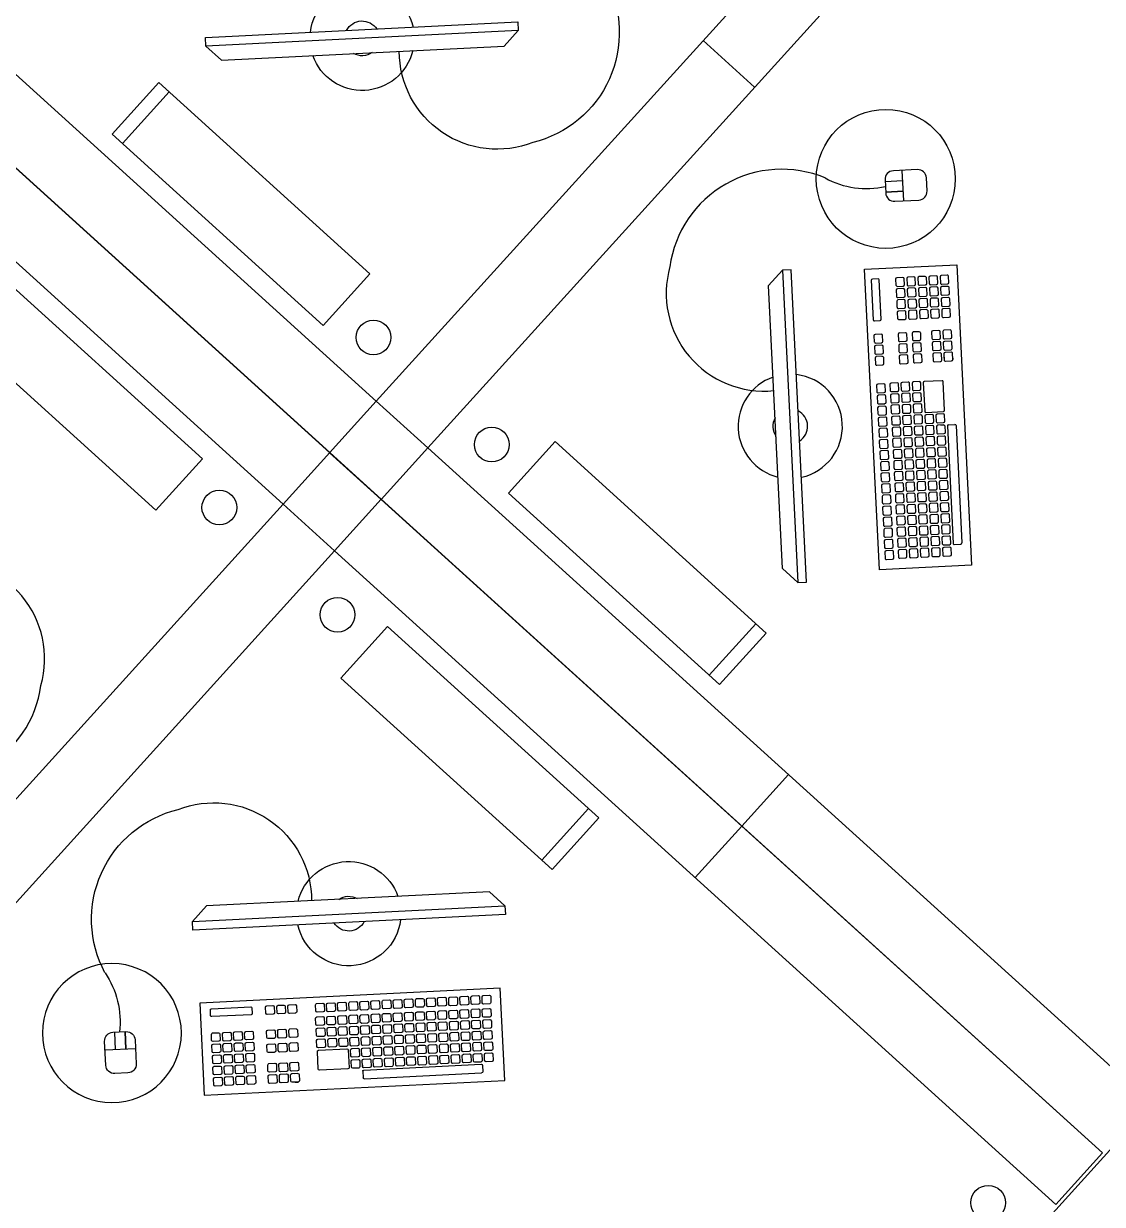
# Model space of a CAD drawing. Header units: millimetres. Extents: x 0 to 86.4, y -30.6 to 19.1.
# Drawn here: x 71.254 to 72.806, y -23.897 to -22.199 of the extents above; entities that cross this region are included whole.
import ezdxf

# ---------------------------------------------------------------- set-up
doc = ezdxf.new("R2010")
doc.units = ezdxf.units.MM
for name, color, linetype in [('AR-EQP', 1, 'Continuous'), ('AR-MOB', 2, 'Continuous'), ('ar-mobiliário 2012', 2, 'Continuous'), ('AR-PAR-ALV', 5, 'Continuous')]:
    doc.layers.add(name, color=color, linetype=linetype)

# ---------------------------------------------------------------- blocks, each defined once
blk = doc.blocks.new('frde3421')
at = {"color": 2}
for p, q in [((92.9396, 141.9622), (92.9396, 141.9433)), ((92.9866, 141.9747), (92.9521, 141.9747)), ((92.965, 141.9308), (92.965, 141.9747)), ((92.9991, 141.9433), (92.9991, 141.9622)), ((92.9396, 141.9599), (92.965, 141.9599)), ((92.9396, 141.9445), (92.965, 141.9445)), ((92.965, 141.9445), (92.9396, 141.9445)), ((92.9521, 141.9308), (92.9866, 141.9308)), ((92.7859, 141.8398), (92.7647, 141.8186)), ((92.9039, 141.4023), (92.9039, 141.8352)), ((92.9039, 141.8352), (93.0365, 141.8352)), ((93.0365, 141.8352), (93.0365, 141.4023)), ((92.7647, 141.411), (92.7647, 141.8186)), ((92.7859, 141.3898), (92.7647, 141.411)), ((93.0365, 141.4023), (92.9039, 141.4023))]:
    blk.add_line(p, q, dxfattribs=at)
at = {"color": 1}
for p, q in [((92.7984, 141.8398), (92.7859, 141.8398)), ((92.7859, 141.8398), (92.7859, 141.3898)), ((92.7984, 141.3898), (92.7984, 141.8398)), ((92.7859, 141.3898), (92.7984, 141.3898))]:
    blk.add_line(p, q, dxfattribs=at)
at = {"color": 252}
for p, q in [((92.9127, 141.8189), (92.9127, 141.7622)), ((92.9226, 141.8205), (92.9143, 141.8205)), ((92.9242, 141.7622), (92.9242, 141.8189)), ((92.9477, 141.8189), (92.9477, 141.8103)), ((92.9582, 141.8208), (92.9496, 141.8208)), ((92.9601, 141.8103), (92.9601, 141.8189)), ((92.9637, 141.8189), (92.9637, 141.8103)), ((92.9742, 141.8208), (92.9656, 141.8208)), ((92.9761, 141.8103), (92.9761, 141.8189)), ((92.9797, 141.8189), (92.9797, 141.8103)), ((92.9902, 141.8208), (92.9816, 141.8208)), ((92.9921, 141.8103), (92.9921, 141.8189)), ((92.9957, 141.8189), (92.9957, 141.8103)), ((93.0062, 141.8208), (92.9976, 141.8208)), ((93.0081, 141.8103), (93.0081, 141.8189)), ((93.0117, 141.8189), (93.0117, 141.8103)), ((93.0222, 141.8208), (93.0136, 141.8208)), ((93.0241, 141.8103), (93.0241, 141.8189)), ((92.9477, 141.8029), (92.9477, 141.7943)), ((92.9496, 141.8084), (92.9582, 141.8084)), ((92.9582, 141.8048), (92.9496, 141.8048)), ((92.9496, 141.7924), (92.9582, 141.7924)), ((92.9601, 141.7943), (92.9601, 141.8029)), ((92.9637, 141.8029), (92.9637, 141.7943)), ((92.9656, 141.8084), (92.9742, 141.8084)), ((92.9742, 141.8048), (92.9656, 141.8048)), ((92.9656, 141.7924), (92.9742, 141.7924)), ((92.9761, 141.7943), (92.9761, 141.8029)), ((92.9797, 141.8029), (92.9797, 141.7943)), ((92.9816, 141.8084), (92.9902, 141.8084)), ((92.9902, 141.8048), (92.9816, 141.8048)), ((92.9816, 141.7924), (92.9902, 141.7924)), ((92.9921, 141.7943), (92.9921, 141.8029)), ((92.9957, 141.8029), (92.9957, 141.7943)), ((92.9976, 141.8084), (93.0062, 141.8084)), ((93.0062, 141.8048), (92.9976, 141.8048)), ((92.9976, 141.7924), (93.0062, 141.7924)), ((93.0081, 141.7943), (93.0081, 141.8029)), ((93.0117, 141.8029), (93.0117, 141.7943)), ((93.0136, 141.8084), (93.0222, 141.8084)), ((93.0222, 141.8048), (93.0136, 141.8048)), ((93.0136, 141.7924), (93.0222, 141.7924)), ((93.0241, 141.7943), (93.0241, 141.8029)), ((92.9477, 141.7869), (92.9477, 141.7783)), ((92.9582, 141.7888), (92.9496, 141.7888)), ((92.9496, 141.7764), (92.9582, 141.7764)), ((92.9601, 141.7783), (92.9601, 141.7869)), ((92.9637, 141.7869), (92.9637, 141.7783)), ((92.9742, 141.7888), (92.9656, 141.7888)), ((92.9656, 141.7764), (92.9742, 141.7764)), ((92.9761, 141.7783), (92.9761, 141.7869)), ((92.9797, 141.7869), (92.9797, 141.7783)), ((92.9902, 141.7888), (92.9816, 141.7888)), ((92.9816, 141.7764), (92.9902, 141.7764)), ((92.9921, 141.7783), (92.9921, 141.7869)), ((92.9957, 141.7869), (92.9957, 141.7783)), ((93.0062, 141.7888), (92.9976, 141.7888)), ((92.9976, 141.7764), (93.0062, 141.7764)), ((93.0081, 141.7783), (93.0081, 141.7869)), ((93.0117, 141.7869), (93.0117, 141.7783)), ((93.0222, 141.7888), (93.0136, 141.7888)), ((93.0136, 141.7764), (93.0222, 141.7764)), ((93.0241, 141.7783), (93.0241, 141.7869)), ((92.9143, 141.7606), (92.9226, 141.7606)), ((92.9477, 141.7709), (92.9477, 141.7623)), ((92.9582, 141.7728), (92.9496, 141.7728)), ((92.9496, 141.7604), (92.9582, 141.7604)), ((92.9601, 141.7623), (92.9601, 141.7709)), ((92.9637, 141.7709), (92.9637, 141.7623)), ((92.9742, 141.7728), (92.9656, 141.7728)), ((92.9656, 141.7604), (92.9742, 141.7604)), ((92.9761, 141.7623), (92.9761, 141.7709)), ((92.9797, 141.7709), (92.9797, 141.7623)), ((92.9902, 141.7728), (92.9816, 141.7728)), ((92.9816, 141.7604), (92.9902, 141.7604)), ((92.9921, 141.7623), (92.9921, 141.7709)), ((92.9957, 141.7709), (92.9957, 141.7623)), ((93.0062, 141.7728), (92.9976, 141.7728)), ((92.9976, 141.7604), (93.0062, 141.7604)), ((93.0081, 141.7623), (93.0081, 141.7709)), ((93.0117, 141.7709), (93.0117, 141.7623)), ((93.0222, 141.7728), (93.0136, 141.7728)), ((93.0136, 141.7604), (93.0222, 141.7604)), ((93.0241, 141.7623), (93.0241, 141.7709)), ((92.978, 141.7417), (92.9694, 141.7417)), ((93.0063, 141.742), (92.9976, 141.742)), ((93.0223, 141.742), (93.0136, 141.742)), ((92.9126, 141.739), (92.9126, 141.7304)), ((92.9231, 141.7409), (92.9145, 141.7409)), ((92.9145, 141.7285), (92.9231, 141.7285)), ((92.9231, 141.7249), (92.9145, 141.7249)), ((92.925, 141.7304), (92.925, 141.739)), ((92.9474, 141.7394), (92.9474, 141.7307)), ((92.9579, 141.7412), (92.9493, 141.7412)), ((92.9493, 141.7288), (92.9579, 141.7288)), ((92.9579, 141.7252), (92.9493, 141.7252)), ((92.9598, 141.7307), (92.9598, 141.7394)), ((92.9675, 141.7398), (92.9675, 141.7311)), ((92.9694, 141.7292), (92.978, 141.7292)), ((92.978, 141.7257), (92.9694, 141.7257)), ((92.9799, 141.7311), (92.9799, 141.7398)), ((92.9957, 141.7401), (92.9957, 141.7314)), ((92.9976, 141.7295), (93.0063, 141.7295)), ((93.0063, 141.726), (92.9976, 141.726)), ((93.0082, 141.7314), (93.0082, 141.7401)), ((93.0117, 141.7401), (93.0117, 141.7314)), ((93.0136, 141.7295), (93.0223, 141.7295)), ((93.0223, 141.726), (93.0136, 141.726)), ((93.0242, 141.7314), (93.0242, 141.7401)), ((92.9126, 141.723), (92.9126, 141.7144)), ((92.9145, 141.7125), (92.9231, 141.7125)), ((92.9231, 141.7089), (92.9145, 141.7089)), ((92.925, 141.7144), (92.925, 141.723)), ((92.9474, 141.7234), (92.9474, 141.7147)), ((92.9493, 141.7128), (92.9579, 141.7128)), ((92.9579, 141.7092), (92.9493, 141.7092)), ((92.9598, 141.7147), (92.9598, 141.7234)), ((92.9675, 141.7238), (92.9675, 141.7151)), ((92.9675, 141.7078), (92.9675, 141.6991)), ((92.9694, 141.7132), (92.978, 141.7132)), ((92.978, 141.7097), (92.9694, 141.7097)), ((92.9799, 141.7151), (92.9799, 141.7238)), ((92.9799, 141.6991), (92.9799, 141.7078)), ((92.9957, 141.7241), (92.9957, 141.7154)), ((92.9957, 141.7081), (92.9957, 141.6994)), ((92.9976, 141.7135), (93.0063, 141.7135)), ((93.0063, 141.71), (92.9976, 141.71)), ((93.0082, 141.7154), (93.0082, 141.7241)), ((93.0082, 141.6994), (93.0082, 141.7081)), ((93.0117, 141.7241), (93.0117, 141.7154)), ((93.0117, 141.7081), (93.0117, 141.6994)), ((93.0136, 141.7135), (93.0223, 141.7135)), ((93.0223, 141.71), (93.0136, 141.71)), ((93.0242, 141.7154), (93.0242, 141.7241)), ((93.0242, 141.6994), (93.0242, 141.7081)), ((92.9126, 141.707), (92.9126, 141.6984)), ((92.9145, 141.6965), (92.9231, 141.6965)), ((92.925, 141.6984), (92.925, 141.707)), ((92.9474, 141.7074), (92.9474, 141.6987)), ((92.9493, 141.6968), (92.9579, 141.6968)), ((92.9598, 141.6987), (92.9598, 141.7074)), ((92.9694, 141.6972), (92.978, 141.6972)), ((92.9976, 141.6975), (93.0063, 141.6975)), ((93.0117, 141.7037), (93.0117, 141.6994)), ((93.0136, 141.6975), (93.0223, 141.6975)), ((93.0242, 141.7037), (93.0242, 141.6994)), ((92.9128, 141.6673), (92.9128, 141.6586)), ((92.9234, 141.6692), (92.9147, 141.6692)), ((92.9147, 141.6567), (92.9234, 141.6567)), ((92.9253, 141.6586), (92.9253, 141.6673)), ((92.932, 141.668), (92.932, 141.6594)), ((92.9425, 141.6699), (92.9339, 141.6699)), ((92.9339, 141.6575), (92.9425, 141.6575)), ((92.9444, 141.6594), (92.9444, 141.668)), ((92.948, 141.668), (92.948, 141.6594)), ((92.9585, 141.6699), (92.9499, 141.6699)), ((92.9499, 141.6575), (92.9585, 141.6575)), ((92.9604, 141.6594), (92.9604, 141.668)), ((92.964, 141.668), (92.964, 141.6594)), ((92.9745, 141.6699), (92.9659, 141.6699)), ((92.9659, 141.6575), (92.9745, 141.6575)), ((92.9764, 141.6594), (92.9764, 141.668)), ((92.9801, 141.6681), (92.9801, 141.6269)), ((93.0072, 141.6697), (92.9817, 141.6697)), ((93.0088, 141.6269), (93.0088, 141.6681)), ((92.9128, 141.6513), (92.9128, 141.6426)), ((92.9234, 141.6532), (92.9147, 141.6532)), ((92.9147, 141.6407), (92.9234, 141.6407)), ((92.9253, 141.6426), (92.9253, 141.6513)), ((92.932, 141.652), (92.932, 141.6434)), ((92.9425, 141.6539), (92.9339, 141.6539)), ((92.9339, 141.6415), (92.9425, 141.6415)), ((92.9444, 141.6434), (92.9444, 141.652)), ((92.948, 141.652), (92.948, 141.6434)), ((92.9585, 141.6539), (92.9499, 141.6539)), ((92.9499, 141.6415), (92.9585, 141.6415)), ((92.9604, 141.6434), (92.9604, 141.652)), ((92.964, 141.652), (92.964, 141.6434)), ((92.9745, 141.6539), (92.9659, 141.6539)), ((92.9659, 141.6415), (92.9745, 141.6415)), ((92.9764, 141.6434), (92.9764, 141.652)), ((92.9128, 141.6353), (92.9128, 141.6266)), ((92.9234, 141.6372), (92.9147, 141.6372)), ((92.9147, 141.6247), (92.9234, 141.6247)), ((92.9253, 141.6266), (92.9253, 141.6353)), ((92.932, 141.636), (92.932, 141.6274)), ((92.9425, 141.6379), (92.9339, 141.6379)), ((92.9339, 141.6255), (92.9425, 141.6255)), ((92.9444, 141.6274), (92.9444, 141.636)), ((92.948, 141.636), (92.948, 141.6274)), ((92.9585, 141.6379), (92.9499, 141.6379)), ((92.9499, 141.6255), (92.9585, 141.6255)), ((92.9604, 141.6274), (92.9604, 141.636)), ((92.964, 141.636), (92.964, 141.6274)), ((92.9745, 141.6379), (92.9659, 141.6379)), ((92.9659, 141.6255), (92.9745, 141.6255)), ((92.9764, 141.6274), (92.9764, 141.636)), ((92.9817, 141.6253), (93.0072, 141.6253)), ((92.9128, 141.6193), (92.9128, 141.6106)), ((92.9234, 141.6212), (92.9147, 141.6212)), ((92.9147, 141.6087), (92.9234, 141.6087)), ((92.9253, 141.6106), (92.9253, 141.6193)), ((92.932, 141.62), (92.932, 141.6114)), ((92.9425, 141.6219), (92.9339, 141.6219)), ((92.9339, 141.6095), (92.9425, 141.6095)), ((92.9425, 141.6059), (92.9339, 141.6059)), ((92.9444, 141.6114), (92.9444, 141.62)), ((92.948, 141.62), (92.948, 141.6114)), ((92.9585, 141.6219), (92.9499, 141.6219)), ((92.9499, 141.6095), (92.9585, 141.6095)), ((92.9585, 141.6059), (92.9499, 141.6059)), ((92.9604, 141.6114), (92.9604, 141.62)), ((92.964, 141.62), (92.964, 141.6114)), ((92.9745, 141.6219), (92.9659, 141.6219)), ((92.9659, 141.6095), (92.9745, 141.6095)), ((92.9745, 141.6059), (92.9659, 141.6059)), ((92.9764, 141.6114), (92.9764, 141.62)), ((92.98, 141.62), (92.98, 141.6114)), ((92.9905, 141.6219), (92.9819, 141.6219)), ((92.9819, 141.6095), (92.9905, 141.6095)), ((92.9905, 141.6059), (92.9819, 141.6059)), ((92.9924, 141.6114), (92.9924, 141.62)), ((92.996, 141.62), (92.996, 141.6114)), ((93.0065, 141.6219), (92.9979, 141.6219)), ((92.9979, 141.6095), (93.0065, 141.6095)), ((93.0065, 141.6059), (92.9979, 141.6059)), ((93.0022, 141.6059), (93.0065, 141.6059)), ((93.0084, 141.6114), (93.0084, 141.62)), ((93.0133, 141.6059), (93.0226, 141.6059)), ((92.9128, 141.6033), (92.9128, 141.5946)), ((92.9234, 141.6052), (92.9147, 141.6052)), ((92.9147, 141.5927), (92.9234, 141.5927)), ((92.9234, 141.5892), (92.9147, 141.5892)), ((92.9253, 141.5946), (92.9253, 141.6033)), ((92.932, 141.604), (92.932, 141.5954)), ((92.9339, 141.5935), (92.9425, 141.5935)), ((92.9425, 141.5899), (92.9339, 141.5899)), ((92.9444, 141.5954), (92.9444, 141.604)), ((92.948, 141.604), (92.948, 141.5954)), ((92.9499, 141.5935), (92.9585, 141.5935)), ((92.9585, 141.5899), (92.9499, 141.5899)), ((92.9604, 141.5954), (92.9604, 141.604)), ((92.964, 141.604), (92.964, 141.5954)), ((92.9659, 141.5935), (92.9745, 141.5935)), ((92.9745, 141.5899), (92.9659, 141.5899)), ((92.9764, 141.5954), (92.9764, 141.604)), ((92.98, 141.604), (92.98, 141.5954)), ((92.9819, 141.5935), (92.9905, 141.5935)), ((92.9905, 141.5899), (92.9819, 141.5899)), ((92.9924, 141.5954), (92.9924, 141.604)), ((92.996, 141.604), (92.996, 141.5954)), ((92.9979, 141.5935), (93.0065, 141.5935)), ((93.0065, 141.5899), (92.9979, 141.5899)), ((93.0084, 141.5954), (93.0084, 141.604)), ((93.0117, 141.6043), (93.0117, 141.4351)), ((93.0242, 141.6043), (93.0242, 141.4351)), ((92.9128, 141.5873), (92.9128, 141.5786)), ((92.9147, 141.5767), (92.9234, 141.5767)), ((92.9234, 141.5732), (92.9147, 141.5732)), ((92.9253, 141.5786), (92.9253, 141.5873)), ((92.932, 141.588), (92.932, 141.5794)), ((92.932, 141.572), (92.932, 141.5634)), ((92.9339, 141.5775), (92.9425, 141.5775)), ((92.9425, 141.5739), (92.9339, 141.5739)), ((92.9444, 141.5794), (92.9444, 141.588)), ((92.9444, 141.5634), (92.9444, 141.572)), ((92.948, 141.588), (92.948, 141.5794)), ((92.948, 141.572), (92.948, 141.5634)), ((92.9499, 141.5775), (92.9585, 141.5775)), ((92.9585, 141.5739), (92.9499, 141.5739)), ((92.9604, 141.5794), (92.9604, 141.588)), ((92.9604, 141.5634), (92.9604, 141.572)), ((92.964, 141.588), (92.964, 141.5794)), ((92.964, 141.572), (92.964, 141.5634)), ((92.9659, 141.5775), (92.9745, 141.5775)), ((92.9745, 141.5739), (92.9659, 141.5739)), ((92.9764, 141.5794), (92.9764, 141.588)), ((92.9764, 141.5634), (92.9764, 141.572)), ((92.98, 141.588), (92.98, 141.5794)), ((92.98, 141.572), (92.98, 141.5634)), ((92.9819, 141.5775), (92.9905, 141.5775)), ((92.9905, 141.5739), (92.9819, 141.5739)), ((92.9924, 141.5794), (92.9924, 141.588)), ((92.9924, 141.5634), (92.9924, 141.572)), ((92.996, 141.588), (92.996, 141.5794)), ((92.996, 141.572), (92.996, 141.5634)), ((92.9979, 141.5775), (93.0065, 141.5775)), ((93.0065, 141.5739), (92.9979, 141.5739)), ((93.0084, 141.5794), (93.0084, 141.588)), ((93.0084, 141.5634), (93.0084, 141.572)), ((92.9128, 141.5713), (92.9128, 141.5626)), ((92.9128, 141.5553), (92.9128, 141.5466)), ((92.9147, 141.5607), (92.9234, 141.5607)), ((92.9234, 141.5572), (92.9147, 141.5572)), ((92.9253, 141.5626), (92.9253, 141.5713)), ((92.9253, 141.5466), (92.9253, 141.5553)), ((92.932, 141.556), (92.932, 141.5474)), ((92.9339, 141.5615), (92.9425, 141.5615)), ((92.9425, 141.5579), (92.9339, 141.5579)), ((92.9444, 141.5474), (92.9444, 141.556)), ((92.948, 141.556), (92.948, 141.5474)), ((92.9499, 141.5615), (92.9585, 141.5615)), ((92.9585, 141.5579), (92.9499, 141.5579)), ((92.9604, 141.5474), (92.9604, 141.556)), ((92.964, 141.556), (92.964, 141.5474)), ((92.9659, 141.5615), (92.9745, 141.5615)), ((92.9745, 141.5579), (92.9659, 141.5579)), ((92.9764, 141.5474), (92.9764, 141.556)), ((92.98, 141.556), (92.98, 141.5474)), ((92.9819, 141.5615), (92.9905, 141.5615)), ((92.9905, 141.5579), (92.9819, 141.5579)), ((92.9924, 141.5474), (92.9924, 141.556)), ((92.996, 141.556), (92.996, 141.5474)), ((92.9979, 141.5615), (93.0065, 141.5615)), ((93.0065, 141.5579), (92.9979, 141.5579)), ((93.0084, 141.5474), (93.0084, 141.556)), ((92.9128, 141.5393), (92.9128, 141.5306)), ((92.9147, 141.5447), (92.9234, 141.5447)), ((92.9234, 141.5412), (92.9147, 141.5412)), ((92.9253, 141.5306), (92.9253, 141.5393)), ((92.932, 141.54), (92.932, 141.5314)), ((92.9339, 141.5455), (92.9425, 141.5455)), ((92.9425, 141.5419), (92.9339, 141.5419)), ((92.9444, 141.5314), (92.9444, 141.54)), ((92.948, 141.54), (92.948, 141.5314)), ((92.9499, 141.5455), (92.9585, 141.5455)), ((92.9585, 141.5419), (92.9499, 141.5419)), ((92.9604, 141.5314), (92.9604, 141.54)), ((92.964, 141.54), (92.964, 141.5314)), ((92.9659, 141.5455), (92.9745, 141.5455)), ((92.9745, 141.5419), (92.9659, 141.5419)), ((92.9764, 141.5314), (92.9764, 141.54)), ((92.98, 141.54), (92.98, 141.5314)), ((92.9819, 141.5455), (92.9905, 141.5455)), ((92.9905, 141.5419), (92.9819, 141.5419)), ((92.9924, 141.5314), (92.9924, 141.54)), ((92.996, 141.54), (92.996, 141.5314)), ((92.9979, 141.5455), (93.0065, 141.5455)), ((93.0065, 141.5419), (92.9979, 141.5419)), ((93.0084, 141.5314), (93.0084, 141.54)), ((92.9128, 141.5233), (92.9128, 141.5146)), ((92.9147, 141.5287), (92.9234, 141.5287)), ((92.9234, 141.5252), (92.9147, 141.5252)), ((92.9253, 141.5146), (92.9253, 141.5233)), ((92.932, 141.524), (92.932, 141.5154)), ((92.9339, 141.5295), (92.9425, 141.5295)), ((92.9425, 141.5259), (92.9339, 141.5259)), ((92.9444, 141.5154), (92.9444, 141.524)), ((92.948, 141.524), (92.948, 141.5154)), ((92.9499, 141.5295), (92.9585, 141.5295)), ((92.9585, 141.5259), (92.9499, 141.5259)), ((92.9604, 141.5154), (92.9604, 141.524)), ((92.964, 141.524), (92.964, 141.5154)), ((92.9659, 141.5295), (92.9745, 141.5295)), ((92.9745, 141.5259), (92.9659, 141.5259)), ((92.9764, 141.5154), (92.9764, 141.524)), ((92.98, 141.524), (92.98, 141.5154)), ((92.9819, 141.5295), (92.9905, 141.5295)), ((92.9905, 141.5259), (92.9819, 141.5259)), ((92.9924, 141.5154), (92.9924, 141.524)), ((92.996, 141.524), (92.996, 141.5154)), ((92.9979, 141.5295), (93.0065, 141.5295)), ((93.0065, 141.5259), (92.9979, 141.5259)), ((93.0084, 141.5154), (93.0084, 141.524)), ((92.9128, 141.5073), (92.9128, 141.4986)), ((92.9147, 141.5127), (92.9234, 141.5127)), ((92.9234, 141.5092), (92.9147, 141.5092)), ((92.9253, 141.4986), (92.9253, 141.5073)), ((92.932, 141.508), (92.932, 141.4994)), ((92.9339, 141.5135), (92.9425, 141.5135)), ((92.9425, 141.5099), (92.9339, 141.5099)), ((92.9444, 141.4994), (92.9444, 141.508)), ((92.948, 141.508), (92.948, 141.4994)), ((92.9499, 141.5135), (92.9585, 141.5135)), ((92.9585, 141.5099), (92.9499, 141.5099)), ((92.9604, 141.4994), (92.9604, 141.508)), ((92.964, 141.508), (92.964, 141.4994)), ((92.9659, 141.5135), (92.9745, 141.5135)), ((92.9745, 141.5099), (92.9659, 141.5099)), ((92.9764, 141.4994), (92.9764, 141.508)), ((92.98, 141.508), (92.98, 141.4994)), ((92.9819, 141.5135), (92.9905, 141.5135)), ((92.9905, 141.5099), (92.9819, 141.5099)), ((92.9924, 141.4994), (92.9924, 141.508)), ((92.996, 141.508), (92.996, 141.4994)), ((92.9979, 141.5135), (93.0065, 141.5135)), ((93.0065, 141.5099), (92.9979, 141.5099)), ((93.0084, 141.4994), (93.0084, 141.508)), ((92.9128, 141.4913), (92.9128, 141.4826)), ((92.9147, 141.4967), (92.9234, 141.4967)), ((92.9234, 141.4932), (92.9147, 141.4932)), ((92.9253, 141.4826), (92.9253, 141.4913)), ((92.932, 141.492), (92.932, 141.4834)), ((92.9339, 141.4975), (92.9425, 141.4975)), ((92.9425, 141.4939), (92.9339, 141.4939)), ((92.9444, 141.4834), (92.9444, 141.492)), ((92.948, 141.492), (92.948, 141.4834)), ((92.9499, 141.4975), (92.9585, 141.4975)), ((92.9585, 141.4939), (92.9499, 141.4939)), ((92.9604, 141.4834), (92.9604, 141.492)), ((92.964, 141.492), (92.964, 141.4834)), ((92.9659, 141.4975), (92.9745, 141.4975)), ((92.9745, 141.4939), (92.9659, 141.4939)), ((92.9764, 141.4834), (92.9764, 141.492)), ((92.98, 141.492), (92.98, 141.4834)), ((92.9819, 141.4975), (92.9905, 141.4975)), ((92.9905, 141.4939), (92.9819, 141.4939)), ((92.9924, 141.4834), (92.9924, 141.492)), ((92.996, 141.492), (92.996, 141.4834)), ((92.9979, 141.4975), (93.0065, 141.4975)), ((93.0065, 141.4939), (92.9979, 141.4939)), ((93.0084, 141.4834), (93.0084, 141.492)), ((92.9128, 141.4753), (92.9128, 141.4666)), ((92.9147, 141.4807), (92.9234, 141.4807)), ((92.9234, 141.4772), (92.9147, 141.4772)), ((92.9253, 141.4666), (92.9253, 141.4753)), ((92.932, 141.476), (92.932, 141.4674)), ((92.9339, 141.4815), (92.9425, 141.4815)), ((92.9425, 141.4779), (92.9339, 141.4779)), ((92.9444, 141.4674), (92.9444, 141.476)), ((92.948, 141.476), (92.948, 141.4674)), ((92.9499, 141.4815), (92.9585, 141.4815)), ((92.9585, 141.4779), (92.9499, 141.4779)), ((92.9604, 141.4674), (92.9604, 141.476)), ((92.964, 141.476), (92.964, 141.4674)), ((92.9659, 141.4815), (92.9745, 141.4815)), ((92.9745, 141.4779), (92.9659, 141.4779)), ((92.9764, 141.4674), (92.9764, 141.476)), ((92.98, 141.476), (92.98, 141.4674)), ((92.9819, 141.4815), (92.9905, 141.4815)), ((92.9905, 141.4779), (92.9819, 141.4779)), ((92.9924, 141.4674), (92.9924, 141.476)), ((92.996, 141.476), (92.996, 141.4674)), ((92.9979, 141.4815), (93.0065, 141.4815)), ((93.0065, 141.4779), (92.9979, 141.4779)), ((93.0084, 141.4674), (93.0084, 141.476)), ((92.9128, 141.4593), (92.9128, 141.4506)), ((92.9147, 141.4647), (92.9234, 141.4647)), ((92.9234, 141.4612), (92.9147, 141.4612)), ((92.9253, 141.4506), (92.9253, 141.4593)), ((92.932, 141.46), (92.932, 141.4514)), ((92.9339, 141.4655), (92.9425, 141.4655)), ((92.9425, 141.4619), (92.9339, 141.4619)), ((92.9444, 141.4514), (92.9444, 141.46)), ((92.948, 141.46), (92.948, 141.4514)), ((92.9499, 141.4655), (92.9585, 141.4655)), ((92.9585, 141.4619), (92.9499, 141.4619)), ((92.9604, 141.4514), (92.9604, 141.46)), ((92.964, 141.46), (92.964, 141.4514)), ((92.9659, 141.4655), (92.9745, 141.4655)), ((92.9745, 141.4619), (92.9659, 141.4619)), ((92.9764, 141.4514), (92.9764, 141.46)), ((92.98, 141.46), (92.98, 141.4514)), ((92.9819, 141.4655), (92.9905, 141.4655)), ((92.9905, 141.4619), (92.9819, 141.4619)), ((92.9924, 141.4514), (92.9924, 141.46)), ((92.996, 141.46), (92.996, 141.4514)), ((92.9979, 141.4655), (93.0065, 141.4655)), ((93.0065, 141.4619), (92.9979, 141.4619)), ((93.0084, 141.4514), (93.0084, 141.46)), ((92.9128, 141.4433), (92.9128, 141.4346)), ((92.9147, 141.4487), (92.9234, 141.4487)), ((92.9234, 141.4452), (92.9147, 141.4452)), ((92.9253, 141.4346), (92.9253, 141.4433)), ((92.932, 141.444), (92.932, 141.4354)), ((92.9339, 141.4495), (92.9425, 141.4495)), ((92.9425, 141.4459), (92.9339, 141.4459)), ((92.9444, 141.4354), (92.9444, 141.444)), ((92.948, 141.444), (92.948, 141.4354)), ((92.9499, 141.4495), (92.9585, 141.4495)), ((92.9585, 141.4459), (92.9499, 141.4459)), ((92.9604, 141.4354), (92.9604, 141.444)), ((92.964, 141.444), (92.964, 141.4354)), ((92.9659, 141.4495), (92.9745, 141.4495)), ((92.9745, 141.4459), (92.9659, 141.4459)), ((92.9764, 141.4354), (92.9764, 141.444)), ((92.98, 141.444), (92.98, 141.4354)), ((92.9819, 141.4495), (92.9905, 141.4495)), ((92.9905, 141.4459), (92.9819, 141.4459)), ((92.9924, 141.4354), (92.9924, 141.444)), ((92.996, 141.444), (92.996, 141.4354)), ((92.9979, 141.4495), (93.0065, 141.4495)), ((93.0065, 141.4459), (92.9979, 141.4459)), ((93.0084, 141.4354), (93.0084, 141.444)), ((92.9128, 141.4273), (92.9128, 141.4186)), ((92.9147, 141.4327), (92.9234, 141.4327)), ((92.9234, 141.4292), (92.9147, 141.4292)), ((92.9253, 141.4186), (92.9253, 141.4273)), ((92.932, 141.428), (92.932, 141.4194)), ((92.9339, 141.4335), (92.9425, 141.4335)), ((92.9425, 141.4299), (92.9339, 141.4299)), ((92.9444, 141.4194), (92.9444, 141.428)), ((92.948, 141.428), (92.948, 141.4194)), ((92.9499, 141.4335), (92.9585, 141.4335)), ((92.9585, 141.4299), (92.9499, 141.4299)), ((92.9604, 141.4194), (92.9604, 141.428)), ((92.964, 141.428), (92.964, 141.4194)), ((92.9659, 141.4335), (92.9745, 141.4335)), ((92.9745, 141.4299), (92.9659, 141.4299)), ((92.9764, 141.4194), (92.9764, 141.428)), ((92.98, 141.428), (92.98, 141.4194)), ((92.9819, 141.4335), (92.9905, 141.4335)), ((92.9905, 141.4299), (92.9819, 141.4299)), ((92.9924, 141.4194), (92.9924, 141.428)), ((92.996, 141.428), (92.996, 141.4194)), ((92.9979, 141.4335), (93.0065, 141.4335)), ((93.0065, 141.4299), (92.9979, 141.4299)), ((93.0022, 141.4335), (93.0065, 141.4335)), ((93.0084, 141.4194), (93.0084, 141.428)), ((93.0133, 141.4335), (93.0226, 141.4335)), ((92.9147, 141.4167), (92.9234, 141.4167)), ((92.9339, 141.4175), (92.9425, 141.4175)), ((92.9499, 141.4175), (92.9585, 141.4175)), ((92.9659, 141.4175), (92.9745, 141.4175)), ((92.9819, 141.4175), (92.9905, 141.4175)), ((92.9979, 141.4175), (93.0065, 141.4175))]:
    blk.add_line(p, q, dxfattribs=at)
at = {"color": 1}
blk.add_circle((92.9407, 141.9636), 0.1, dxfattribs=at)
at = {"color": 2}
for centre, radius, start, end in [((92.7839, 141.8225), 0.1625, 64.57, 169.2723), ((92.9183, 142.0742), 0.1233, 238.3701, 279.9545), ((92.9521, 141.9622), 0.0125, 90, 180), ((92.9866, 141.9622), 0.0125, 0, 90), ((92.9521, 141.9433), 0.0125, 180, 270), ((92.9866, 141.9433), 0.0125, 270, 0), ((92.7577, 141.8079), 0.1408, 161.4247, 272.8411)]:
    blk.add_arc(centre, radius, start, end, dxfattribs=at)
at = {"color": 252}
for centre, radius, start, end in [((92.9143, 141.8189), 0.0016, 90, 180), ((92.9226, 141.8189), 0.0016, 0, 90), ((92.9496, 141.8189), 0.00189, 90, 180), ((92.9496, 141.8103), 0.00189, 180, 270), ((92.9582, 141.8189), 0.00189, 0, 90), ((92.9582, 141.8103), 0.00189, 270, 0), ((92.9656, 141.8189), 0.00189, 90, 180), ((92.9656, 141.8103), 0.00189, 180, 270), ((92.9742, 141.8189), 0.00189, 0, 90), ((92.9742, 141.8103), 0.00189, 270, 360), ((92.9816, 141.8189), 0.00189, 90, 180), ((92.9816, 141.8103), 0.00189, 180, 270), ((92.9902, 141.8189), 0.00189, 0, 90), ((92.9902, 141.8103), 0.00189, 270, 360), ((92.9976, 141.8189), 0.00189, 90, 180), ((92.9976, 141.8103), 0.00189, 180, 270), ((93.0062, 141.8189), 0.00189, 0, 90), ((93.0062, 141.8103), 0.00189, 270, 0), ((93.0136, 141.8189), 0.00189, 90, 180), ((93.0136, 141.8103), 0.00189, 180, 270), ((93.0222, 141.8189), 0.00189, 360, 90), ((93.0222, 141.8103), 0.00189, 270, 0), ((92.9496, 141.8029), 0.00189, 90, 180), ((92.9496, 141.7943), 0.00189, 180, 270), ((92.9582, 141.8029), 0.00189, 0, 90), ((92.9582, 141.7943), 0.00189, 270, 0), ((92.9656, 141.8029), 0.00189, 90, 180), ((92.9656, 141.7943), 0.00189, 180, 270), ((92.9742, 141.8029), 0.00189, 0, 90), ((92.9742, 141.7943), 0.00189, 270, 0), ((92.9816, 141.8029), 0.00189, 90, 180), ((92.9816, 141.7943), 0.00189, 180, 270), ((92.9902, 141.8029), 0.00189, 0, 90), ((92.9902, 141.7943), 0.00189, 270, 0), ((92.9976, 141.8029), 0.00189, 90, 180), ((92.9976, 141.7943), 0.00189, 180, 270), ((93.0062, 141.8029), 0.00189, 0, 90), ((93.0062, 141.7943), 0.00189, 270, 0), ((93.0136, 141.8029), 0.00189, 90, 180), ((93.0136, 141.7943), 0.00189, 180, 270), ((93.0222, 141.8029), 0.00189, 360, 90), ((93.0222, 141.7943), 0.00189, 270, 0), ((92.9496, 141.7869), 0.00189, 90, 180), ((92.9496, 141.7783), 0.00189, 180, 270), ((92.9582, 141.7869), 0.00189, 0, 90), ((92.9582, 141.7783), 0.00189, 270, 360), ((92.9656, 141.7869), 0.00189, 90, 180), ((92.9656, 141.7783), 0.00189, 180, 270), ((92.9742, 141.7869), 0.00189, 0, 90), ((92.9742, 141.7783), 0.00189, 270, 0), ((92.9816, 141.7869), 0.00189, 90, 180), ((92.9816, 141.7783), 0.00189, 180, 270), ((92.9902, 141.7869), 0.00189, 0, 90), ((92.9902, 141.7783), 0.00189, 270, 360), ((92.9976, 141.7869), 0.00189, 90, 180), ((92.9976, 141.7783), 0.00189, 180, 270), ((93.0062, 141.7869), 0.00189, 0, 90), ((93.0062, 141.7783), 0.00189, 270, 360), ((93.0136, 141.7869), 0.00189, 90, 180), ((93.0136, 141.7783), 0.00189, 180, 270), ((93.0222, 141.7869), 0.00189, 360, 90), ((93.0222, 141.7783), 0.00189, 270, 0), ((92.9143, 141.7622), 0.0016, 180, 270), ((92.9226, 141.7622), 0.0016, 270, 0), ((92.9496, 141.7709), 0.00189, 90, 180), ((92.9496, 141.7623), 0.00189, 180, 270), ((92.9582, 141.7709), 0.00189, 360, 90), ((92.9582, 141.7623), 0.00189, 270, 0), ((92.9656, 141.7709), 0.00189, 90, 180), ((92.9656, 141.7623), 0.00189, 180, 270), ((92.9742, 141.7709), 0.00189, 0, 90), ((92.9742, 141.7623), 0.00189, 270, 0), ((92.9816, 141.7709), 0.00189, 90, 180), ((92.9816, 141.7623), 0.00189, 180, 270), ((92.9902, 141.7709), 0.00189, 0, 90), ((92.9902, 141.7623), 0.00189, 270, 360), ((92.9976, 141.7709), 0.00189, 90, 180), ((92.9976, 141.7623), 0.00189, 180, 270), ((93.0062, 141.7709), 0.00189, 360, 90), ((93.0062, 141.7623), 0.00189, 270, 360), ((93.0136, 141.7709), 0.00189, 90, 180), ((93.0136, 141.7623), 0.00189, 180, 270), ((93.0222, 141.7709), 0.00189, 360, 90), ((93.0222, 141.7623), 0.00189, 270, 360), ((92.9694, 141.7398), 0.00189, 90, 180), ((92.978, 141.7398), 0.00189, 0, 90), ((92.9976, 141.7401), 0.00189, 90, 180), ((93.0063, 141.7401), 0.00189, 0, 90), ((93.0136, 141.7401), 0.00189, 90, 180), ((93.0223, 141.7401), 0.00189, 360, 90), ((92.9145, 141.739), 0.00189, 90, 180), ((92.9145, 141.7304), 0.00189, 180, 270), ((92.9145, 141.723), 0.00189, 90, 180), ((92.9231, 141.739), 0.00189, 0, 90), ((92.9231, 141.7304), 0.00189, 270, 360), ((92.9231, 141.723), 0.00189, 0, 90), ((92.9493, 141.7394), 0.00189, 90, 180), ((92.9493, 141.7307), 0.00189, 180, 270), ((92.9493, 141.7234), 0.00189, 90, 180), ((92.9579, 141.7394), 0.00189, 360, 90), ((92.9579, 141.7307), 0.00189, 270, 0), ((92.9579, 141.7234), 0.00189, 0, 90), ((92.9694, 141.7311), 0.00189, 180, 270), ((92.9694, 141.7238), 0.00189, 90, 180), ((92.978, 141.7311), 0.00189, 270, 360), ((92.978, 141.7238), 0.00189, 0, 90), ((92.9976, 141.7314), 0.00189, 180, 270), ((92.9976, 141.7241), 0.00189, 90, 180), ((93.0063, 141.7314), 0.00189, 270, 0), ((93.0063, 141.7241), 0.00189, 0, 90), ((93.0136, 141.7314), 0.00189, 180, 270), ((93.0136, 141.7241), 0.00189, 90, 180), ((93.0223, 141.7314), 0.00189, 270, 0), ((93.0223, 141.7241), 0.00189, 0, 90), ((92.9145, 141.7144), 0.00189, 180, 270), ((92.9145, 141.707), 0.00189, 90, 180), ((92.9231, 141.7144), 0.00189, 270, 360), ((92.9231, 141.707), 0.00189, 0, 90), ((92.9493, 141.7147), 0.00189, 180, 270), ((92.9493, 141.7074), 0.00189, 90, 180), ((92.9579, 141.7147), 0.00189, 270, 0), ((92.9579, 141.7074), 0.00189, 0, 90), ((92.9694, 141.7151), 0.00189, 180, 270), ((92.9694, 141.7078), 0.00189, 90, 180), ((92.978, 141.7151), 0.00189, 270, 360), ((92.978, 141.7078), 0.00189, 0, 90), ((92.9976, 141.7154), 0.00189, 180, 270), ((92.9976, 141.7081), 0.00189, 90, 180), ((93.0063, 141.7154), 0.00189, 270, 0), ((93.0063, 141.7081), 0.00189, 0, 90), ((93.0136, 141.7154), 0.00189, 180, 270), ((93.0136, 141.7081), 0.00189, 90, 180), ((93.0223, 141.7154), 0.00189, 270, 0), ((93.0223, 141.7081), 0.00189, 360, 90), ((92.9145, 141.6984), 0.00189, 180, 270), ((92.9231, 141.6984), 0.00189, 270, 360), ((92.9493, 141.6987), 0.00189, 180, 270), ((92.9579, 141.6987), 0.00189, 270, 0), ((92.9694, 141.6991), 0.00189, 180, 270), ((92.978, 141.6991), 0.00189, 270, 360), ((92.9976, 141.6994), 0.00189, 180, 270), ((93.0063, 141.6994), 0.00189, 270, 0), ((93.0136, 141.6994), 0.00189, 180, 270), ((93.0223, 141.6994), 0.00189, 270, 0), ((92.9147, 141.6673), 0.00189, 90, 180), ((92.9147, 141.6586), 0.00189, 180, 270), ((92.9234, 141.6673), 0.00189, 0, 90), ((92.9234, 141.6586), 0.00189, 270, 0), ((92.9339, 141.668), 0.00189, 90, 180), ((92.9339, 141.6594), 0.00189, 180, 270), ((92.9425, 141.668), 0.00189, 0, 90), ((92.9425, 141.6594), 0.00189, 270, 360), ((92.9499, 141.668), 0.00189, 90, 180), ((92.9499, 141.6594), 0.00189, 180, 270), ((92.9585, 141.668), 0.00189, 360, 90), ((92.9585, 141.6594), 0.00189, 270, 0), ((92.9659, 141.668), 0.00189, 90, 180), ((92.9659, 141.6594), 0.00189, 180, 270), ((92.9745, 141.668), 0.00189, 0, 90), ((92.9745, 141.6594), 0.00189, 270, 0), ((92.9817, 141.6681), 0.0016, 90, 180), ((93.0072, 141.6681), 0.0016, 0, 90), ((92.9147, 141.6513), 0.00189, 90, 180), ((92.9147, 141.6426), 0.00189, 180, 270), ((92.9234, 141.6513), 0.00189, 0, 90), ((92.9234, 141.6426), 0.00189, 270, 360), ((92.9339, 141.652), 0.00189, 90, 180), ((92.9339, 141.6434), 0.00189, 180, 270), ((92.9425, 141.652), 0.00189, 0, 90), ((92.9425, 141.6434), 0.00189, 270, 0), ((92.9499, 141.652), 0.00189, 90, 180), ((92.9499, 141.6434), 0.00189, 180, 270), ((92.9585, 141.652), 0.00189, 0, 90), ((92.9585, 141.6434), 0.00189, 270, 0), ((92.9659, 141.652), 0.00189, 90, 180), ((92.9659, 141.6434), 0.00189, 180, 270), ((92.9745, 141.652), 0.00189, 0, 90), ((92.9745, 141.6434), 0.00189, 270, 0), ((92.9147, 141.6353), 0.00189, 90, 180), ((92.9147, 141.6266), 0.00189, 180, 270), ((92.9234, 141.6353), 0.00189, 0, 90), ((92.9234, 141.6266), 0.00189, 270, 360), ((92.9339, 141.636), 0.00189, 90, 180), ((92.9339, 141.6274), 0.00189, 180, 270), ((92.9425, 141.636), 0.00189, 0, 90), ((92.9425, 141.6274), 0.00189, 270, 360), ((92.9499, 141.636), 0.00189, 90, 180), ((92.9499, 141.6274), 0.00189, 180, 270), ((92.9585, 141.636), 0.00189, 0, 90), ((92.9585, 141.6274), 0.00189, 270, 360), ((92.9659, 141.636), 0.00189, 90, 180), ((92.9659, 141.6274), 0.00189, 180, 270), ((92.9745, 141.636), 0.00189, 0, 90), ((92.9745, 141.6274), 0.00189, 270, 360), ((92.9817, 141.6269), 0.0016, 180, 270), ((93.0072, 141.6269), 0.0016, 270, 0), ((92.9147, 141.6193), 0.00189, 90, 180), ((92.9147, 141.6106), 0.00189, 180, 270), ((92.9234, 141.6193), 0.00189, 360, 90), ((92.9234, 141.6106), 0.00189, 270, 360), ((92.9339, 141.62), 0.00189, 90, 180), ((92.9339, 141.6114), 0.00189, 180, 270), ((92.9339, 141.604), 0.00189, 90, 180), ((92.9425, 141.62), 0.00189, 360, 90), ((92.9425, 141.6114), 0.00189, 270, 0), ((92.9425, 141.604), 0.00189, 360, 90), ((92.9499, 141.62), 0.00189, 90, 180), ((92.9499, 141.6114), 0.00189, 180, 270), ((92.9499, 141.604), 0.00189, 90, 180), ((92.9585, 141.62), 0.00189, 360, 90), ((92.9585, 141.6114), 0.00189, 270, 0), ((92.9585, 141.604), 0.00189, 360, 90), ((92.9659, 141.62), 0.00189, 90, 180), ((92.9659, 141.6114), 0.00189, 180, 270), ((92.9659, 141.604), 0.00189, 90, 180), ((92.9745, 141.62), 0.00189, 0, 90), ((92.9745, 141.6114), 0.00189, 270, 0), ((92.9745, 141.604), 0.00189, 360, 90), ((92.9819, 141.62), 0.00189, 90, 180), ((92.9819, 141.6114), 0.00189, 180, 270), ((92.9819, 141.604), 0.00189, 90, 180), ((92.9905, 141.62), 0.00189, 0, 90), ((92.9905, 141.6114), 0.00189, 270, 0), ((92.9905, 141.604), 0.00189, 0, 90), ((92.9979, 141.62), 0.00189, 90, 180), ((92.9979, 141.6114), 0.00189, 180, 270), ((92.9979, 141.604), 0.00189, 90, 180), ((93.0065, 141.62), 0.00189, 0, 90), ((93.0065, 141.6114), 0.00189, 270, 0), ((93.0065, 141.604), 0.00189, 0, 90), ((93.0133, 141.6043), 0.0016, 90, 180), ((93.0226, 141.6043), 0.0016, 0, 90), ((92.9147, 141.6033), 0.00189, 90, 180), ((92.9147, 141.5946), 0.00189, 180, 270), ((92.9147, 141.5873), 0.00189, 90, 180), ((92.9234, 141.6033), 0.00189, 0, 90), ((92.9234, 141.5946), 0.00189, 270, 360), ((92.9234, 141.5873), 0.00189, 0, 90), ((92.9339, 141.5954), 0.00189, 180, 270), ((92.9339, 141.588), 0.00189, 90, 180), ((92.9425, 141.5954), 0.00189, 270, 360), ((92.9425, 141.588), 0.00189, 0, 90), ((92.9499, 141.5954), 0.00189, 180, 270), ((92.9499, 141.588), 0.00189, 90, 180), ((92.9585, 141.5954), 0.00189, 270, 360), ((92.9585, 141.588), 0.00189, 0, 90), ((92.9659, 141.5954), 0.00189, 180, 270), ((92.9659, 141.588), 0.00189, 90, 180), ((92.9745, 141.5954), 0.00189, 270, 0), ((92.9745, 141.588), 0.00189, 0, 90), ((92.9819, 141.5954), 0.00189, 180, 270), ((92.9819, 141.588), 0.00189, 90, 180), ((92.9905, 141.5954), 0.00189, 270, 360), ((92.9905, 141.588), 0.00189, 360, 90), ((92.9979, 141.5954), 0.00189, 180, 270), ((92.9979, 141.588), 0.00189, 90, 180), ((93.0065, 141.5954), 0.00189, 270, 360), ((93.0065, 141.588), 0.00189, 360, 90), ((92.9147, 141.5786), 0.00189, 180, 270), ((92.9147, 141.5713), 0.00189, 90, 180), ((92.9234, 141.5786), 0.00189, 270, 0), ((92.9234, 141.5713), 0.00189, 0, 90), ((92.9339, 141.5794), 0.00189, 180, 270), ((92.9339, 141.572), 0.00189, 90, 180), ((92.9425, 141.5794), 0.00189, 270, 0), ((92.9425, 141.572), 0.00189, 0, 90), ((92.9499, 141.5794), 0.00189, 180, 270), ((92.9499, 141.572), 0.00189, 90, 180), ((92.9585, 141.5794), 0.00189, 270, 0), ((92.9585, 141.572), 0.00189, 360, 90), ((92.9659, 141.5794), 0.00189, 180, 270), ((92.9659, 141.572), 0.00189, 90, 180), ((92.9745, 141.5794), 0.00189, 270, 0), ((92.9745, 141.572), 0.00189, 360, 90), ((92.9819, 141.5794), 0.00189, 180, 270), ((92.9819, 141.572), 0.00189, 90, 180), ((92.9905, 141.5794), 0.00189, 270, 360), ((92.9905, 141.572), 0.00189, 0, 90), ((92.9979, 141.5794), 0.00189, 180, 270), ((92.9979, 141.572), 0.00189, 90, 180), ((93.0065, 141.5794), 0.00189, 270, 360), ((93.0065, 141.572), 0.00189, 0, 90), ((92.9147, 141.5626), 0.00189, 180, 270), ((92.9147, 141.5553), 0.00189, 90, 180), ((92.9234, 141.5626), 0.00189, 270, 360), ((92.9234, 141.5553), 0.00189, 0, 90), ((92.9339, 141.5634), 0.00189, 180, 270), ((92.9339, 141.556), 0.00189, 90, 180), ((92.9425, 141.5634), 0.00189, 270, 360), ((92.9425, 141.556), 0.00189, 360, 90), ((92.9499, 141.5634), 0.00189, 180, 270), ((92.9499, 141.556), 0.00189, 90, 180), ((92.9585, 141.5634), 0.00189, 270, 360), ((92.9585, 141.556), 0.00189, 360, 90), ((92.9659, 141.5634), 0.00189, 180, 270), ((92.9659, 141.556), 0.00189, 90, 180), ((92.9745, 141.5634), 0.00189, 270, 360), ((92.9745, 141.556), 0.00189, 360, 90), ((92.9819, 141.5634), 0.00189, 180, 270), ((92.9819, 141.556), 0.00189, 90, 180), ((92.9905, 141.5634), 0.00189, 270, 0), ((92.9905, 141.556), 0.00189, 360, 90), ((92.9979, 141.5634), 0.00189, 180, 270), ((92.9979, 141.556), 0.00189, 90, 180), ((93.0065, 141.5634), 0.00189, 270, 360), ((93.0065, 141.556), 0.00189, 0, 90), ((92.9147, 141.5466), 0.00189, 180, 270), ((92.9147, 141.5393), 0.00189, 90, 180), ((92.9234, 141.5466), 0.00189, 270, 360), ((92.9234, 141.5393), 0.00189, 0, 90), ((92.9339, 141.5474), 0.00189, 180, 270), ((92.9339, 141.54), 0.00189, 90, 180), ((92.9425, 141.5474), 0.00189, 270, 360), ((92.9425, 141.54), 0.00189, 0, 90), ((92.9499, 141.5474), 0.00189, 180, 270), ((92.9499, 141.54), 0.00189, 90, 180), ((92.9585, 141.5474), 0.00189, 270, 0), ((92.9585, 141.54), 0.00189, 360, 90), ((92.9659, 141.5474), 0.00189, 180, 270), ((92.9659, 141.54), 0.00189, 90, 180), ((92.9745, 141.5474), 0.00189, 270, 360), ((92.9745, 141.54), 0.00189, 360, 90), ((92.9819, 141.5474), 0.00189, 180, 270), ((92.9819, 141.54), 0.00189, 90, 180), ((92.9905, 141.5474), 0.00189, 270, 0), ((92.9905, 141.54), 0.00189, 0, 90), ((92.9979, 141.5474), 0.00189, 180, 270), ((92.9979, 141.54), 0.00189, 90, 180), ((93.0065, 141.5474), 0.00189, 270, 360), ((93.0065, 141.54), 0.00189, 0, 90), ((92.9147, 141.5306), 0.00189, 180, 270), ((92.9147, 141.5233), 0.00189, 90, 180), ((92.9234, 141.5306), 0.00189, 270, 0), ((92.9234, 141.5233), 0.00189, 360, 90), ((92.9339, 141.5314), 0.00189, 180, 270), ((92.9339, 141.524), 0.00189, 90, 180), ((92.9425, 141.5314), 0.00189, 270, 0), ((92.9425, 141.524), 0.00189, 360, 90), ((92.9499, 141.5314), 0.00189, 180, 270), ((92.9499, 141.524), 0.00189, 90, 180), ((92.9585, 141.5314), 0.00189, 270, 0), ((92.9585, 141.524), 0.00189, 360, 90), ((92.9659, 141.5314), 0.00189, 180, 270), ((92.9659, 141.524), 0.00189, 90, 180), ((92.9745, 141.5314), 0.00189, 270, 0), ((92.9745, 141.524), 0.00189, 360, 90), ((92.9819, 141.5314), 0.00189, 180, 270), ((92.9819, 141.524), 0.00189, 90, 180), ((92.9905, 141.5314), 0.00189, 270, 360), ((92.9905, 141.524), 0.00189, 360, 90), ((92.9979, 141.5314), 0.00189, 180, 270), ((92.9979, 141.524), 0.00189, 90, 180), ((93.0065, 141.5314), 0.00189, 270, 360), ((93.0065, 141.524), 0.00189, 0, 90), ((92.9147, 141.5146), 0.00189, 180, 270), ((92.9147, 141.5073), 0.00189, 90, 180), ((92.9234, 141.5146), 0.00189, 270, 360), ((92.9234, 141.5073), 0.00189, 0, 90), ((92.9339, 141.5154), 0.00189, 180, 270), ((92.9339, 141.508), 0.00189, 90, 180), ((92.9425, 141.5154), 0.00189, 270, 0), ((92.9425, 141.508), 0.00189, 0, 90), ((92.9499, 141.5154), 0.00189, 180, 270), ((92.9499, 141.508), 0.00189, 90, 180), ((92.9585, 141.5154), 0.00189, 270, 0), ((92.9585, 141.508), 0.00189, 360, 90), ((92.9659, 141.5154), 0.00189, 180, 270), ((92.9659, 141.508), 0.00189, 90, 180), ((92.9745, 141.5154), 0.00189, 270, 0), ((92.9745, 141.508), 0.00189, 0, 90), ((92.9819, 141.5154), 0.00189, 180, 270), ((92.9819, 141.508), 0.00189, 90, 180), ((92.9905, 141.5154), 0.00189, 270, 0), ((92.9905, 141.508), 0.00189, 360, 90), ((92.9979, 141.5154), 0.00189, 180, 270), ((92.9979, 141.508), 0.00189, 90, 180), ((93.0065, 141.5154), 0.00189, 270, 0), ((93.0065, 141.508), 0.00189, 0, 90), ((92.9147, 141.4986), 0.00189, 180, 270), ((92.9147, 141.4913), 0.00189, 90, 180), ((92.9234, 141.4986), 0.00189, 270, 0), ((92.9234, 141.4913), 0.00189, 0, 90), ((92.9339, 141.4994), 0.00189, 180, 270), ((92.9339, 141.492), 0.00189, 90, 180), ((92.9425, 141.4994), 0.00189, 270, 0), ((92.9425, 141.492), 0.00189, 0, 90), ((92.9499, 141.4994), 0.00189, 180, 270), ((92.9499, 141.492), 0.00189, 90, 180), ((92.9585, 141.4994), 0.00189, 270, 0), ((92.9585, 141.492), 0.00189, 0, 90), ((92.9659, 141.4994), 0.00189, 180, 270), ((92.9659, 141.492), 0.00189, 90, 180), ((92.9745, 141.4994), 0.00189, 270, 0), ((92.9745, 141.492), 0.00189, 0, 90), ((92.9819, 141.4994), 0.00189, 180, 270), ((92.9819, 141.492), 0.00189, 90, 180), ((92.9905, 141.4994), 0.00189, 270, 0), ((92.9905, 141.492), 0.00189, 0, 90), ((92.9979, 141.4994), 0.00189, 180, 270), ((92.9979, 141.492), 0.00189, 90, 180), ((93.0065, 141.4994), 0.00189, 270, 0), ((93.0065, 141.492), 0.00189, 0, 90), ((92.9147, 141.4826), 0.00189, 180, 270), ((92.9147, 141.4753), 0.00189, 90, 180), ((92.9234, 141.4826), 0.00189, 270, 360), ((92.9234, 141.4753), 0.00189, 360, 90), ((92.9339, 141.4834), 0.00189, 180, 270), ((92.9339, 141.476), 0.00189, 90, 180), ((92.9425, 141.4834), 0.00189, 270, 360), ((92.9425, 141.476), 0.00189, 0, 90), ((92.9499, 141.4834), 0.00189, 180, 270), ((92.9499, 141.476), 0.00189, 90, 180), ((92.9585, 141.4834), 0.00189, 270, 0), ((92.9585, 141.476), 0.00189, 0, 90), ((92.9659, 141.4834), 0.00189, 180, 270), ((92.9659, 141.476), 0.00189, 90, 180), ((92.9745, 141.4834), 0.00189, 270, 0), ((92.9745, 141.476), 0.00189, 360, 90), ((92.9819, 141.4834), 0.00189, 180, 270), ((92.9819, 141.476), 0.00189, 90, 180), ((92.9905, 141.4834), 0.00189, 270, 0), ((92.9905, 141.476), 0.00189, 360, 90), ((92.9979, 141.4834), 0.00189, 180, 270), ((92.9979, 141.476), 0.00189, 90, 180), ((93.0065, 141.4834), 0.00189, 270, 360), ((93.0065, 141.476), 0.00189, 360, 90), ((92.9147, 141.4666), 0.00189, 180, 270), ((92.9147, 141.4593), 0.00189, 90, 180), ((92.9234, 141.4666), 0.00189, 270, 360), ((92.9234, 141.4593), 0.00189, 0, 90), ((92.9339, 141.4674), 0.00189, 180, 270), ((92.9339, 141.46), 0.00189, 90, 180), ((92.9425, 141.4674), 0.00189, 270, 360), ((92.9425, 141.46), 0.00189, 360, 90), ((92.9499, 141.4674), 0.00189, 180, 270), ((92.9499, 141.46), 0.00189, 90, 180), ((92.9585, 141.4674), 0.00189, 270, 360), ((92.9585, 141.46), 0.00189, 0, 90), ((92.9659, 141.4674), 0.00189, 180, 270), ((92.9659, 141.46), 0.00189, 90, 180), ((92.9745, 141.4674), 0.00189, 270, 360), ((92.9745, 141.46), 0.00189, 0, 90), ((92.9819, 141.4674), 0.00189, 180, 270), ((92.9819, 141.46), 0.00189, 90, 180), ((92.9905, 141.4674), 0.00189, 270, 0), ((92.9905, 141.46), 0.00189, 0, 90), ((92.9979, 141.4674), 0.00189, 180, 270), ((92.9979, 141.46), 0.00189, 90, 180), ((93.0065, 141.4674), 0.00189, 270, 360), ((93.0065, 141.46), 0.00189, 360, 90), ((92.9147, 141.4506), 0.00189, 180, 270), ((92.9147, 141.4433), 0.00189, 90, 180), ((92.9234, 141.4506), 0.00189, 270, 0), ((92.9234, 141.4433), 0.00189, 360, 90), ((92.9339, 141.4514), 0.00189, 180, 270), ((92.9339, 141.444), 0.00189, 90, 180), ((92.9425, 141.4514), 0.00189, 270, 0), ((92.9425, 141.444), 0.00189, 360, 90), ((92.9499, 141.4514), 0.00189, 180, 270), ((92.9499, 141.444), 0.00189, 90, 180), ((92.9585, 141.4514), 0.00189, 270, 0), ((92.9585, 141.444), 0.00189, 360, 90), ((92.9659, 141.4514), 0.00189, 180, 270), ((92.9659, 141.444), 0.00189, 90, 180), ((92.9745, 141.4514), 0.00189, 270, 0), ((92.9745, 141.444), 0.00189, 360, 90), ((92.9819, 141.4514), 0.00189, 180, 270), ((92.9819, 141.444), 0.00189, 90, 180), ((92.9905, 141.4514), 0.00189, 270, 0), ((92.9905, 141.444), 0.00189, 360, 90), ((92.9979, 141.4514), 0.00189, 180, 270), ((92.9979, 141.444), 0.00189, 90, 180), ((93.0065, 141.4514), 0.00189, 270, 360), ((93.0065, 141.444), 0.00189, 360, 90), ((92.9147, 141.4346), 0.00189, 180, 270), ((92.9147, 141.4273), 0.00189, 90, 180), ((92.9234, 141.4346), 0.00189, 270, 360), ((92.9234, 141.4273), 0.00189, 0, 90), ((92.9339, 141.4354), 0.00189, 180, 270), ((92.9339, 141.428), 0.00189, 90, 180), ((92.9339, 141.4194), 0.00189, 180, 270), ((92.9425, 141.4354), 0.00189, 270, 360), ((92.9425, 141.428), 0.00189, 0, 90), ((92.9425, 141.4194), 0.00189, 270, 0), ((92.9499, 141.4354), 0.00189, 180, 270), ((92.9499, 141.428), 0.00189, 90, 180), ((92.9499, 141.4194), 0.00189, 180, 270), ((92.9585, 141.4354), 0.00189, 270, 360), ((92.9585, 141.428), 0.00189, 360, 90), ((92.9585, 141.4194), 0.00189, 270, 0), ((92.9659, 141.4354), 0.00189, 180, 270), ((92.9659, 141.428), 0.00189, 90, 180), ((92.9659, 141.4194), 0.00189, 180, 270), ((92.9745, 141.4354), 0.00189, 270, 0), ((92.9745, 141.428), 0.00189, 0, 90), ((92.9745, 141.4194), 0.00189, 270, 0), ((92.9819, 141.4354), 0.00189, 180, 270), ((92.9819, 141.428), 0.00189, 90, 180), ((92.9819, 141.4194), 0.00189, 180, 270), ((92.9905, 141.4354), 0.00189, 270, 0), ((92.9905, 141.428), 0.00189, 360, 90), ((92.9905, 141.4194), 0.00189, 270, 0), ((92.9979, 141.4354), 0.00189, 180, 270), ((92.9979, 141.428), 0.00189, 90, 180), ((92.9979, 141.4194), 0.00189, 180, 270), ((93.0065, 141.4354), 0.00189, 270, 0), ((93.0065, 141.428), 0.00189, 0, 90), ((93.0065, 141.4194), 0.00189, 270, 0), ((93.0133, 141.4351), 0.0016, 180, 270), ((93.0226, 141.4351), 0.0016, 270, 0), ((92.9147, 141.4186), 0.00189, 180, 270), ((92.9234, 141.4186), 0.00189, 270, 0)]:
    blk.add_arc(centre, radius, start, end, dxfattribs=at)
at = {"color": 1}
for radius, start, end in [(0.075, 106.4299, 253.5701), (0.075, 279.5941, 80.4059), (0.025, 148.0519, 211.9481), (0.025, 300, 60)]:
    blk.add_arc((92.7859, 141.6148), radius, start, end, dxfattribs=at)
blk = doc.blocks.new('CPU')
at = {"color": 1}
blk.add_line((1.1721, 1.0512), (1.1721, 0.9512), dxfattribs=at)
blk.add_lwpolyline([(0.7821, 0.9512), (1.1921, 0.9512), (1.1921, 1.0512), (0.7821, 1.0512)], close=True, dxfattribs=at)
blk = doc.blocks.new('ESTA')
at = {"layer": 'AR-MOB', "linetype": 'Continuous'}
for p, q in [((53.1147, 1.8596), (53.1149, 3.2596)), ((53.2149, 1.8596), (53.2149, 3.2596)), ((53.1147, 1.8596), (51.7147, 1.8597)), ((51.7147, 1.8597), (51.7147, 1.7597)), ((52.4148, 1.7597), (52.4148, 1.8597)), ((54.6147, 1.8595), (53.2145, 1.8596)), ((53.1149, 1.7596), (51.7147, 1.7597)), ((54.6147, 1.7595), (53.2147, 1.7596))]:
    blk.add_line(p, q, dxfattribs=at)
blk.add_lwpolyline([(53.1147, 1.8596), (53.2149, 1.8596), (53.2149, 1.7595), (53.1149, 1.7594)], close=True, dxfattribs=at)
at = {"layer": 'AR-MOB', "color": 1, "linetype": 'Continuous'}
for centre in [(51.7883, 1.9231), (53.0499, 1.9249), (53.2795, 1.9248)]:
    blk.add_circle(centre, 0.025, dxfattribs=at)
at = {"layer": 'AR-EQP', "extrusion": (0, 0, -1), "zscale": -1, "rotation": 44.9999999999998}
blk.add_blockref('frde3421', (-18.222, -163.5136, 2.5381), dxfattribs=at)
at = {"layer": 'AR-EQP', "extrusion": (0, 0, -1), "xscale": -1, "zscale": -1, "rotation": 314.9999999999999}
blk.add_blockref('frde3421', (-88.1077, -163.5136, 2.5381), dxfattribs=at)
at = {"layer": 'AR-EQP', "xscale": -1}
blk.add_blockref('CPU', (53.7673, 0.938), dxfattribs=at)
at = {"layer": 'AR-EQP'}
blk.add_blockref('CPU', (52.5625, 0.938), dxfattribs=at)
blk = doc.blocks.new('4 ESTAÇOES')
at = {"layer": 'AR-MOB', "linetype": 'Continuous'}
for p, q in [((13.4999, 15.85), (13.4999, 17.25)), ((13.6001, 15.85), (13.5999, 17.25)), ((13.4999, 16.55), (13.6, 16.55)), ((12.1001, 15.8499), (13.5003, 15.85)), ((13.6001, 15.85), (15.0001, 15.8501)), ((14.3, 15.7501), (14.3, 15.8501)), ((12.1001, 15.7499), (13.5001, 15.75)), ((13.5999, 15.75), (15.0001, 15.7501))]:
    blk.add_line(p, q, dxfattribs=at)
blk.add_lwpolyline([(13.6001, 15.85), (13.4999, 15.85), (13.4999, 15.7499), (13.5999, 15.7497)], close=True, dxfattribs=at)
at = {"layer": 'AR-MOB', "color": 1, "linetype": 'Continuous'}
for centre in [(13.4353, 15.9152), (13.6649, 15.9152)]:
    blk.add_circle(centre, 0.025, dxfattribs=at)
at = {"layer": 'AR-EQP', "extrusion": (0, 0, -1), "zscale": -1, "rotation": 45.00000000000011}
blk.add_blockref('frde3421', (21.3929, -149.5233, 2.5381), dxfattribs=at)
at = {"layer": 'AR-EQP'}
for name, p, rotation in [('frde3421', (48.4928, -149.5233, -2.5381), 44.9999999999998), ('CPU', (12.9475, 14.9283), 359.9999999999999)]:
    blk.add_blockref(name, p, dxfattribs=dict(at, rotation=rotation))
at = {"layer": 'AR-EQP', "extrusion": (0, 0, -1), "zscale": -1}
blk.add_blockref('CPU', (-14.1523, 14.9283), dxfattribs=at)
at = {"layer": 'AR-MOB', "rotation": 180}
blk.add_blockref('ESTA', (66.7148, 17.5098), dxfattribs=at)

msp = doc.modelspace()

# ---------------------------------------------------------------- linework, layer by layer
at = {"layer": 'AR-PAR-ALV'}
msp.add_line((71.2672, -25.5286), (75.8337, -20.4891), dxfattribs=at)

# ---------------------------------------------------------------- block references
at = {"layer": 'ar-mobiliário 2012', "rotation": 317.8194238956843}
msp.add_blockref('4 ESTAÇOES', (51.1143, -25.4226), dxfattribs=at)

doc.saveas('drawing.dxf')
